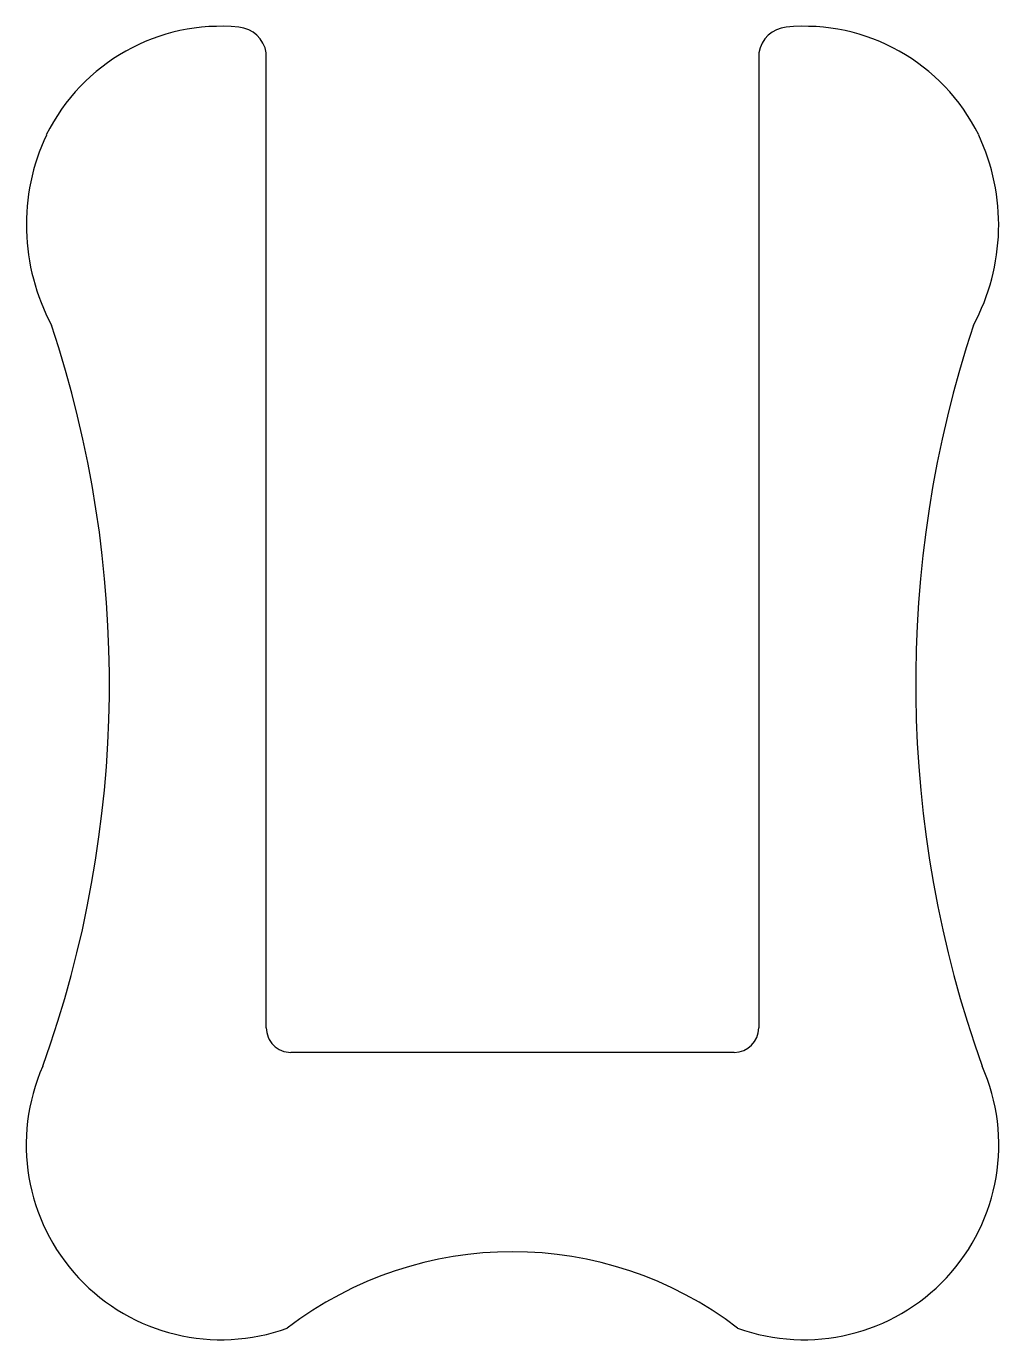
# Model space of a CAD drawing. Extents: x 2732.9 to 2744.8, y 1392.9 to 1408.9.
import ezdxf

# ---------------------------------------------------------------- set-up
doc = ezdxf.new("R2010")
doc.units = 0
doc.layers.get('0').update_dxf_attribs({"linetype": 'CONTINUOUS'})

msp = doc.modelspace()

# ---------------------------------------------------------------- linework, layer by layer
for p, q in [((2735.863, 1396.668), (2735.863, 1408.546)), ((2741.863, 1408.546), (2741.863, 1396.668)), ((2741.563, 1396.368), (2736.163, 1396.368))]:
    msp.add_line(p, q)
for centre, radius, start, end in [((2735.31, 1406.496), 2.371, 84.7095, 153.7923), ((2735.492, 1408.482), 0.377, 9.6917, 84.3165), ((2742.235, 1408.482), 0.377, 95.6835, 170.3083), ((2742.416, 1406.496), 2.371, 26.2077, 95.2905), ((2735.522, 1406.448), 2.582, 154.9119, 208.19), ((2742.205, 1406.448), 2.582, 331.81, 25.0881), ((2720.129, 1400.866), 13.823, 340.2712, 18.3956), ((2757.598, 1400.866), 13.823, 161.6044, 199.7288), ((2736.163, 1396.668), 0.3, 180.0261, 270.0274), ((2741.563, 1396.668), 0.3, 270.0274, 0.0261), ((2735.312, 1395.242), 2.374, 156.184, 289.8883), ((2742.414, 1395.242), 2.374, 250.1117, 23.816), ((2738.863, 1389.429), 4.511, 52.5419, 127.4581)]:
    msp.add_arc(centre, radius, start, end)

doc.saveas('drawing.dxf')
